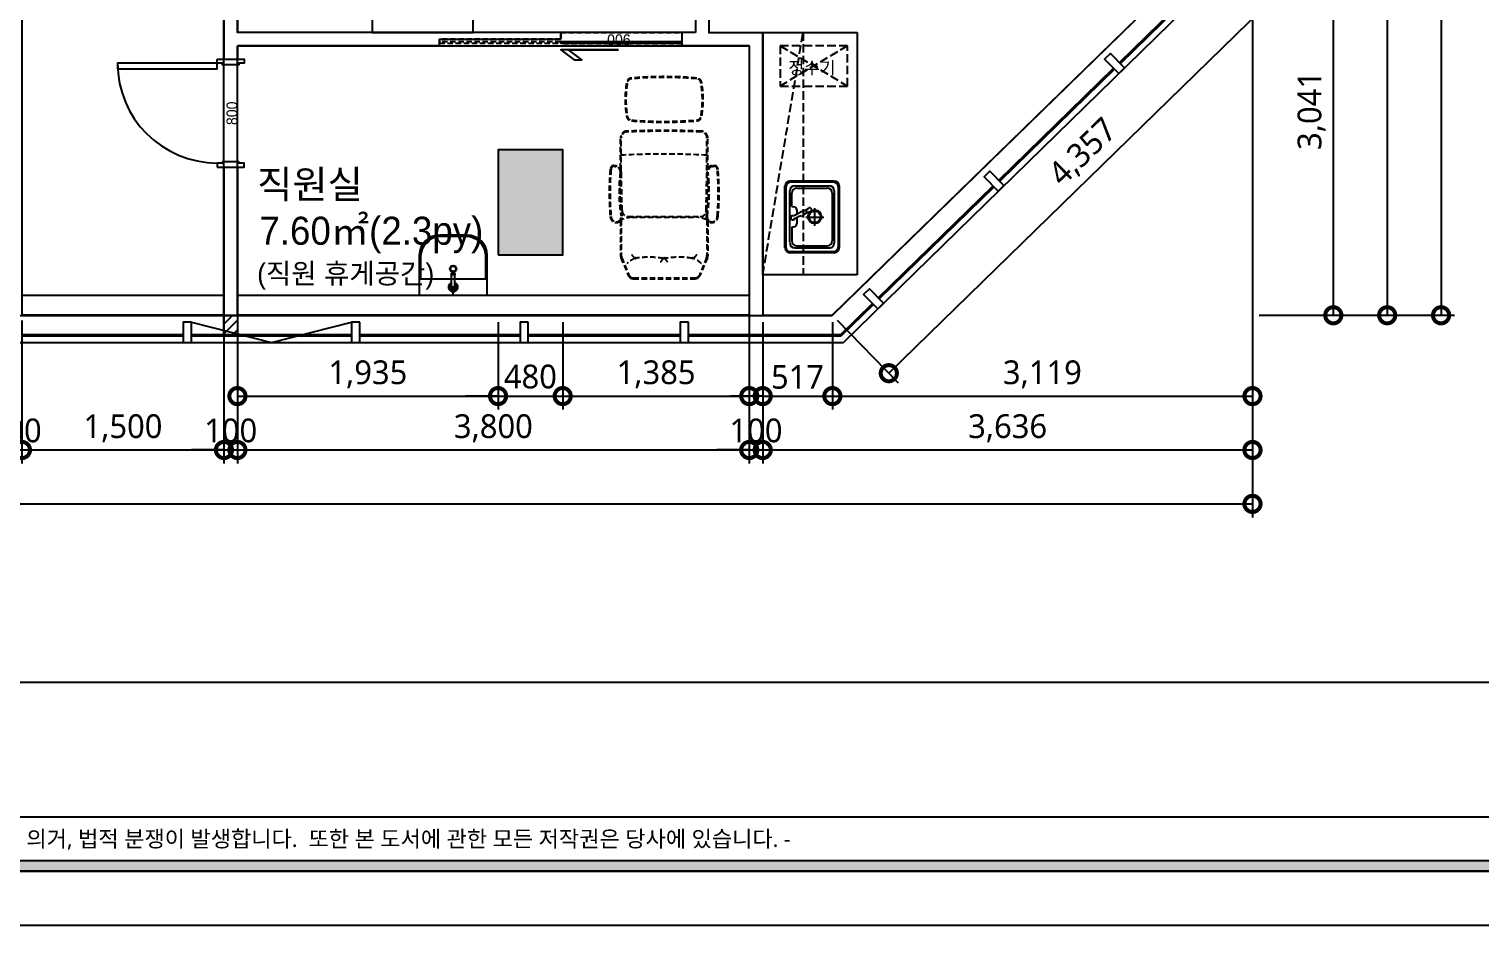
# Model space of a CAD drawing. Extents: x 11477420 to 23072185, y -28506554 to -14238804.
# Drawn here: x 11494391 to 11505163, y -14287924 to -14281274 of the extents above; entities that cross this region are included whole.
import ezdxf
from ezdxf.enums import TextEntityAlignment as Align

# ---------------------------------------------------------------- set-up
doc = ezdxf.new("R2010")
doc.units = 0
doc.header["$LTSCALE"] = 50
doc.header["$MEASUREMENT"] = 0
doc.linetypes.add('DASH', pattern=[0.35, 0.25, -0.1])
doc.linetypes.add('DH-HID2', pattern=[1.2, 0.8, -0.4])
doc.layers.get('0').update_dxf_attribs({"linetype": 'CONTINUOUS'})
doc.layers.get('DEFPOINTS').update_dxf_attribs({"linetype": 'CONTINUOUS'})
for name, color, linetype in [('0-ELC TEXT', 7, 'CONTINUOUS'), ('07-DIM WAL', 5, 'CONTINUOUS'), ('1.천장.벽체선(내벽)', 3, 'CONTINUOUS'), ('2.글자선', 60, 'CONTINUOUS'), ('2CONTINUOUS', 2, 'CONTINUOUS'), ('3 가구-붙박이', 6, 'CONTINUOUS'), ('3.기호.계단선', 30, 'CONTINUOUS'), ('4.가구-붙박이', 6, 'CONTINUOUS'), ('8.패턴선', 8, 'CONTINUOUS'), ('C-WIN', 4, 'CONTINUOUS'), ('CO-BATH', 6, 'CONTINUOUS'), ('CO-DO-FR', 7, 'CONTINUOUS'), ('CO-DOOR', 8, 'CONTINUOUS'), ('CO-FURB-DN', 9, 'CONTINUOUS'), ('F-SYM', 7, 'CONTINUOUS'), ('FORM(YOURNAME)-11', 1, 'CONTINUOUS'), ('FU-FURM', 251, 'DH-HID2')]:
    doc.layers.add(name, color=color, linetype=linetype)
doc.styles.add('DAWIN', font='NanumSquareR.ttf')
doc.styles.add('W-TEXT2', font='Dotum.ttf')
doc.styles.add('YOURNAME', font='HY울릉도M.TTF')
doc.styles.add('맑은 고딕', font='malgun.ttf')
doc.styles.add('코레일둥고', font='Korail_Round_Gothic_Medium.ttf')
doc.linetypes.add('BATTING', pattern='A,0.00254,-2.54,[134,ltypeshp.shx,S=2.54,R=0,X=-2.54,Y=0],-5.08,[134,ltypeshp.shx,S=2.54,R=180,X=2.54,Y=0],-2.54', length=10.16254)
doc.dimstyles.new('80', dxfattribs={"dimscale": 80, "dimtxt": 2.2, "dimasz": 3, "dimexe": 1.25, "dimexo": 0.625, "dimtad": 1, "dimdec": 0, "dimzin": 0, "dimdsep": 46, "dimlunit": 6, "dimtxsty": 'DAWIN', "dimblk1": 'DOTSMALL', "dimblk2": 'DOTSMALL', "dimsah": 1, "dimcen": 0.001, "dimclrd": 1, "dimclre": 1, "dimclrt": 3, "dimadec": 0, "dimazin": 0, "dimtfac": 1, "dimtdec": 0, "dimtix": 1, "dimtmove": 2, "dimatfit": 3, "dimldrblk": 'DOTSMALL', "dimfxl": 0, "dimtolj": 1, "dimtzin": 0, "dimarcsym": 0})

# ---------------------------------------------------------------- blocks, each defined once
blk = doc.blocks.new('FORM-PLAN')
at = {"layer": 'FORM(YOURNAME)-11'}
h = blk.add_hatch(color=256, dxfattribs=at)
h.dxf.hatch_style = 1
h.paths.add_polyline_path([(-71444, 55115), (10556, 55115), (10556, 54915), (-71444, 54915)])
h.paths.add_polyline_path([(-71444, -2085), (10556, -2085), (10556, -2285), (-71444, -2285)])
at = {"layer": 'DEFPOINTS', "color": 158}
blk.add_line((1346, -1285), (-71444, -1285), dxfattribs=at)
for points in [[(-71444, -2285), (10556, -2285), (10556, 55115), (-71444, 55115)], [(-69444, 53115), (-64, 53115), (-64, 1215), (-69444, 1215)]]:
    blk.add_lwpolyline(points, close=True, dxfattribs=at)
at = {"layer": 'FORM(YOURNAME)-11', "color": 250}
blk.add_lwpolyline([(-72444, -3285), (11556, -3285), (11556, 56115), (-72444, 56115)], close=True, dxfattribs=at)
at = {"layer": 'FORM(YOURNAME)-11'}
blk.add_lwpolyline([(-71444, -2085), (10556, -2085), (10556, -2285), (-71444, -2285)], close=True, dxfattribs=at)
at = {"layer": 'FORM(YOURNAME)-11', "color": 1, "style": '맑은 고딕'}
blk.add_text("- 본 도서는 어떠한 경우에도 무단으로 도용할 수 없으며 도용시 '지적재산권' 보호에 관한 법률에 의거, 법적 분쟁이 발생합니다.  또한 본 도서에 관한 모든 저작권은 당사에 있습니다. -", height=300, dxfattribs=at).set_placement((-32990, -1685), align=Align.MIDDLE_CENTER)
at = {"layer": 'FORM(YOURNAME)-11', "color": 3, "style": 'YOURNAME'}
for tag, height, p in [('1', 450, (9905, 18188)), ('2', 450, (9905, 17544)), ('3', 450, (9905, 16257)), ('4', 450, (9905, 14326)), ('5', 515, (9905, 12009)), ('6', 515, (9905, 9757)), ('7', 515, (9905, 7504)), ('8', 515, (9905, 5252)), ('9', 515, (9905, 2999)), ('10', 515, (5655, 811)), ('11', 515, (9905, 747)), ('12', 515, (5655, -1441)), ('13', 515, (9905, -1441))]:
    blk.add_attdef(tag, text='', height=height, dxfattribs=at).set_placement(p, align=Align.MIDDLE_RIGHT)
blk = doc.blocks.new('*U530')
at = {"layer": 'F-SYM', "xscale": 0.4, "yscale": 0.4, "zscale": 0.4}
blk.add_blockref('FORM-PLAN', (11507198, -14286611), dxfattribs=at)
blk = doc.blocks.new('flooor')
at = {"layer": '8.패턴선', "ltscale": 30}
h = blk.add_hatch(color=256, dxfattribs=at)
h.dxf.hatch_style = 1
h.paths.add_polyline_path([(11507657, -14172892), (11491857, -14172892), (11491857, -14188497), (11492057, -14188497), (11492057, -14187882), (11492217, -14187882), (11492217, -14187097), (11492057, -14187097), (11492057, -14177742), (11494957, -14177742), (11494957, -14177542), (11492057, -14177542), (11492057, -14173092), (11494757, -14173092), (11494757, -14176542), (11494957, -14176542), (11494957, -14173092), (11500057, -14173092), (11500057, -14176142), (11500257, -14176142), (11500257, -14173092), (11503457, -14173092), (11503457, -14176142), (11503657, -14176142), (11503657, -14175392), (11504257, -14175392), (11504257, -14175302), (11504247, -14175302), (11504247, -14175262), (11504257, -14175192), (11503657, -14175192), (11503657, -14173092), (11505857, -14173092), (11505857, -14175192), (11505257, -14175192), (11505257, -14175262), (11505267, -14175262), (11505267, -14175317), (11505257, -14175317), (11505257, -14175392), (11506057, -14175392), (11506057, -14174692), (11509205, -14174692), (11509205, -14174492), (11506057, -14174492), (11506057, -14173092), (11507657, -14173092)])
h.paths.add_polyline_path([(11499857, -14177742), (11504357, -14177742), (11504357, -14177542), (11499107, -14177542), (11499107, -14177567), (11499107, -14177717), (11499107, -14177742), (11499107, -14177992), (11499857, -14177992)], flags=17)
h.paths.add_polyline_path([(11506057, -14177542), (11505857, -14177542), (11505357, -14177542), (11505357, -14177742), (11505357, -14177942), (11506057, -14177942)], flags=17)
h.paths.add_polyline_path([(11512535, -14172892), (11511657, -14172892), (11511657, -14173092), (11511657, -14173692), (11512335, -14173692), (11512335, -14174492), (11511855, -14174492), (11511855, -14174692), (11512335, -14174692), (11512335, -14174792), (11512535, -14174792)])
h.paths.add_polyline_path([(11512535, -14175642), (11512385, -14175642), (11512335, -14175642), (11512335, -14176392), (11512535, -14176392)])
h.paths.add_polyline_path([(11512535, -14176942), (11512385, -14176942), (11512335, -14176942), (11512335, -14177101), (11511773, -14177101), (11511773, -14177942), (11512335, -14177942), (11512335, -14178042), (11512535, -14178042)])
h.paths.add_polyline_path([(11512535, -14179272), (11512385, -14179272), (11512335, -14179272), (11512335, -14179837), (11512535, -14179837)])
h.paths.add_polyline_path([(11512257, -14184447), (11511657, -14184447), (11511657, -14185147), (11512257, -14185147)])
h.paths.add_polyline_path([(11507214, -14187067), (11506734, -14187067), (11506734, -14187847), (11507214, -14187847)], flags=17)
h.paths.add_polyline_path([(11499707, -14186782), (11499222, -14186782), (11499222, -14187557), (11499707, -14187557)], flags=17)
at = {"ltscale": 30}
blk.add_lwpolyline([(11504457, -14188347), (11505052, -14188497), (11505647, -14188347)], dxfattribs=at)
at = {"layer": '2CONTINUOUS', "ltscale": 30}
blk.add_lwpolyline([(11506734, -14187847), (11507214, -14187847), (11507214, -14187067), (11506734, -14187067)], close=True, dxfattribs=at)
at = {"layer": 'C-WIN', "ltscale": 30}
for p, q in [((11512335, -14185255), (11509215, -14188297)), ((11512535, -14185338), (11509298, -14188497)), ((11511347, -14186421), (11512198, -14185590)), ((11512205, -14185597), (11511354, -14186428)), ((11510452, -14187294), (11511304, -14186463)), ((11511311, -14186470), (11510459, -14187301)), ((11509557, -14188167), (11510409, -14187336)), ((11510416, -14187343), (11509564, -14188174)), ((11509276, -14188442), (11509514, -14188209)), ((11509521, -14188216), (11509280, -14188452)), ((11492057, -14188297), (11509215, -14188297)), ((11492057, -14188497), (11509298, -14188497)), ((11504397, -14188442), (11503207, -14188442)), ((11504397, -14188452), (11503207, -14188452)), ((11505647, -14188442), (11504457, -14188442)), ((11505647, -14188452), (11504457, -14188452)), ((11506897, -14188442), (11505707, -14188442)), ((11506897, -14188452), (11505707, -14188452)), ((11508087, -14188442), (11506957, -14188442)), ((11508087, -14188452), (11506957, -14188452)), ((11509276, -14188442), (11508147, -14188442)), ((11509280, -14188452), (11508147, -14188452))]:
    blk.add_line(p, q, dxfattribs=at)
for points in [[(11511342, -14186502), (11511385, -14186460), (11511280, -14186353), (11511237, -14186395)], [(11510448, -14187375), (11510490, -14187333), (11510386, -14187226), (11510343, -14187268)], [(11509553, -14188248), (11509596, -14188206), (11509491, -14188099), (11509448, -14188141)], [(11504457, -14188347), (11504397, -14188347), (11504397, -14188497), (11504457, -14188497)], [(11505707, -14188347), (11505647, -14188347), (11505647, -14188497), (11505707, -14188497)], [(11506957, -14188347), (11506897, -14188347), (11506897, -14188497), (11506957, -14188497)], [(11508147, -14188347), (11508087, -14188347), (11508087, -14188497), (11508147, -14188497)]]:
    blk.add_lwpolyline(points, close=True, dxfattribs=at)
blk = doc.blocks.new('flooor2')
at = {"layer": '1.천장.벽체선(내벽)', "ltscale": 30}
h = blk.add_hatch(dxfattribs=at)
h.set_pattern_fill('_USER', color=256, scale=50, angle=45, pattern_type=0)
h.set_pattern_definition([(45, (642, -24560), (-35.35533906, 35.35533906), [])])
h.paths.add_polyline_path([(11530238, -14283399), (11530338, -14283399), (11530338, -14283544), (11530238, -14283544)])
at = {"color": 8}
blk.add_line((11531940, -14283249), (11531940, -14283184), dxfattribs=at)
at = {"layer": '1.천장.벽체선(내벽)', "ltscale": 30}
for p, q in [((11533838, -14278699), (11533838, -14281299)), ((11533738, -14278799), (11533738, -14281299)), ((11530238, -14279799), (11530238, -14281499)), ((11530338, -14279799), (11530338, -14281299)), ((11532738, -14281299), (11530338, -14281299)), ((11532738, -14281299), (11532738, -14281349)), ((11533738, -14281299), (11533638, -14281299)), ((11533638, -14281299), (11533638, -14281399)), ((11533838, -14281299), (11534238, -14281299)), ((11534238, -14281299), (11534238, -14283399)), ((11530338, -14281399), (11530338, -14281499)), ((11531838, -14281399), (11530338, -14281399)), ((11534138, -14281399), (11533638, -14281399)), ((11534138, -14281399), (11534138, -14283399)), ((11530238, -14281499), (11530338, -14281499)), ((11530238, -14282299), (11530238, -14283599)), ((11530238, -14282299), (11530338, -14282299)), ((11530338, -14282299), (11530338, -14283599))]:
    blk.add_line(p, q, dxfattribs=at)
blk.add_lwpolyline([(11531838, -14281399), (11531838, -14281349), (11532738, -14281349)], dxfattribs=at)
blk.add_lwpolyline([(11530238, -14283399), (11530338, -14283399), (11530338, -14283544), (11530238, -14283544)], close=True, dxfattribs=at)
at = {"layer": '3 가구-붙박이', "color": 8}
for p, q in [((11531338, -14279899), (11531338, -14281299)), ((11532088, -14281299), (11532088, -14279899)), ((11531338, -14281299), (11532088, -14281299)), ((11528738, -14283249), (11530238, -14283249)), ((11530238, -14283249), (11530238, -14283399)), ((11530338, -14283399), (11530338, -14283249)), ((11530338, -14283249), (11534138, -14283249)), ((11534138, -14283249), (11534138, -14283399)), ((11530238, -14283399), (11528738, -14283399)), ((11534138, -14283399), (11530338, -14283399))]:
    blk.add_line(p, q, dxfattribs=at)
at = {"layer": '3 가구-붙박이', "color": 8, "ltscale": 30}
for p, q in [((11534238, -14283099), (11534238, -14281299)), ((11534238, -14281299), (11534938, -14281299)), ((11534938, -14281299), (11534938, -14283099)), ((11534938, -14283099), (11534238, -14283099))]:
    blk.add_line(p, q, dxfattribs=at)
at = {"layer": '4.가구-붙박이', "color": 8, "linetype": 'DASH', "ltscale": 5}
for p, q in [((11534238, -14283099), (11534538, -14281299)), ((11534538, -14281299), (11534538, -14283099)), ((11534367, -14281398), (11534867, -14281698)), ((11534867, -14281398), (11534367, -14281698)), ((11534367, -14281398), (11534367, -14281698)), ((11534867, -14281398), (11534367, -14281398)), ((11534867, -14281698), (11534867, -14281398)), ((11534367, -14281698), (11534867, -14281698))]:
    blk.add_line(p, q, dxfattribs=at)
at = {"layer": 'CO-BATH', "color": 8}
for p, q in [((11532043, -14282804), (11531838, -14282804)), ((11532033, -14282814), (11531848, -14282814)), ((11531688, -14282954), (11531688, -14283249)), ((11531698, -14282964), (11531698, -14283129)), ((11532183, -14283129), (11532183, -14282964)), ((11532193, -14283249), (11532193, -14282954)), ((11531698, -14283129), (11532183, -14283129)), ((11531955, -14283089), (11531926, -14283089)), ((11531926, -14283094), (11531926, -14283089)), ((11531955, -14283094), (11531926, -14283094)), ((11531927, -14283099), (11531927, -14283094)), ((11531954, -14283099), (11531927, -14283099)), ((11531928, -14283189), (11531928, -14283099)), ((11531953, -14283189), (11531953, -14283099)), ((11531954, -14283099), (11531954, -14283094)), ((11531955, -14283094), (11531955, -14283089)), ((11531688, -14283249), (11532193, -14283249))]:
    blk.add_line(p, q, dxfattribs=at)
for radius in [25, 20]:
    blk.add_circle((11531940, -14283054), radius, dxfattribs=at)
for centre, radius, start, end in [((11531838, -14282954), 150, 90, 180), ((11531848, -14282964), 150, 90, 180), ((11532033, -14282964), 150, 0, 90), ((11532043, -14282954), 150, 0, 90), ((11531940, -14283189), 35, 110.9248, 69.0751), ((11531940, -14283189), 30, 114.6243, 65.3757), ((11531940, -14283189), 25, 120, 60), ((11531940, -14283189), 18, 133.9829, 46.017), ((11531940, -14283189), 12.5, 180, 360)]:
    blk.add_arc(centre, radius, start, end, dxfattribs=at)
at = {"layer": 'CO-DO-FR', "color": 8}
for points in [[(11530188, -14281499), (11530388, -14281499), (11530388, -14281529), (11530348, -14281529), (11530348, -14281539), (11530228, -14281539), (11530228, -14281529), (11530188, -14281529), (11530188, -14281499)], [(11530188, -14282299), (11530388, -14282299), (11530388, -14282269), (11530348, -14282269), (11530348, -14282259), (11530228, -14282259), (11530228, -14282269), (11530188, -14282269), (11530188, -14282299)]]:
    blk.add_lwpolyline(points, close=True, dxfattribs=at)
at = {"layer": 'CO-DOOR', "color": 251, "linetype": 'DH-HID2'}
for points in [[(11532738, -14281349), (11531838, -14281349), (11531838, -14281399), (11532738, -14281399)], [(11532738, -14281349), (11532738, -14281299), (11533638, -14281299), (11533638, -14281399), (11532738, -14281399)]]:
    blk.add_lwpolyline(points, dxfattribs=at)
at = {"layer": 'CO-DOOR', "color": 8, "linetype": 'DH-HID2'}
blk.add_lwpolyline([(11532738, -14281370), (11531838, -14281370), (11531838, -14281380), (11532738, -14281380)], close=True, dxfattribs=at)
at = {"layer": 'CO-DOOR'}
for points in [[(11533638, -14281370), (11532738, -14281370), (11532738, -14281380), (11533638, -14281380)], [(11529448, -14281569), (11530188, -14281569), (11530188, -14281529), (11529448, -14281529)]]:
    blk.add_lwpolyline(points, close=True, dxfattribs=at)
at = {"layer": 'CO-DOOR', "color": 1}
blk.add_lwpolyline([(11533167, -14281430), (11532738, -14281430), (11532837, -14281502), (11532895, -14281502), (11532796, -14281430), (11533167, -14281430)], close=True, dxfattribs=at)
at = {"layer": 'CO-DOOR'}
blk.add_arc((11530188, -14281529), 740, 180, 270, dxfattribs=at)
at = {"layer": 'CO-FURB-DN', "color": 8}
for p, q in [((11534440, -14282402), (11534769, -14282402)), ((11534447, -14282409), (11534761, -14282409)), ((11534403, -14282898), (11534403, -14282439)), ((11534411, -14282898), (11534411, -14282446)), ((11534440, -14282857), (11534440, -14282475)), ((11534455, -14282592), (11534455, -14282490)), ((11534476, -14282439), (11534732, -14282439)), ((11534491, -14282455), (11534717, -14282455)), ((11534754, -14282490), (11534754, -14282847)), ((11534769, -14282475), (11534769, -14282862)), ((11534798, -14282446), (11534798, -14282891)), ((11534805, -14282439), (11534805, -14282898)), ((11534455, -14282592), (11534469, -14282595)), ((11534491, -14282617), (11534491, -14282649)), ((11534625, -14282736), (11534625, -14282604)), ((11534455, -14282745), (11534469, -14282741)), ((11534455, -14282745), (11534455, -14282847)), ((11534491, -14282674), (11534491, -14282720)), ((11534559, -14282670), (11534691, -14282670)), ((11534761, -14282927), (11534440, -14282927)), ((11534769, -14282935), (11534440, -14282935)), ((11534476, -14282898), (11534732, -14282898)), ((11534491, -14282883), (11534717, -14282883))]:
    blk.add_line(p, q, dxfattribs=at)
for centre, major_axis, start_param, end_param in [((11534440, -14282439), (25.8, 25.8), 0.785398, 2.356194), ((11534447, -14282446), (-25.8, 25.8), -0.785398, 0.785398), ((11534761, -14282446), (-25.8, 25.8), 3.926991, 5.497787), ((11534769, -14282439), (-25.8, 25.8), 3.926991, 5.497787), ((11534476, -14282475), (25.8, 25.8), 0.785398, 2.356194), ((11534491, -14282492), (-25.8, 25.8), -0.785398, 0.785398), ((11534717, -14282492), (-25.8, 25.8), 3.926991, 5.497787), ((11534732, -14282475), (25.8, 25.8), 5.497787, 7.068583), ((11534428, -14282521), (131, 57), 4.487831, 4.939146), ((11534469, -14282617), (15.5, 15.5), 5.497787, 7.068583), ((11534536, -14282667), (-27.2, 27.2), -0.49653, -0.149859), ((11534465, -14282431), (188, 88), 4.564448, 4.869089), ((11534621, -14282770), (101, 101), 1.043672, 1.419325), ((11534575, -14282622), (10.9, 10.9), 1.800231, 3.63701), ((11534624, -14282668), (-35.6, 35.6), -0.785398, 5.497787), ((11534624, -14282668), (42.3, 8.1), 1.381641, 7.664826), ((11534586, -14282617), (10.9, 10.9), 3.83032, 7.384893), ((11534461, -14282675), (4.5, 14.7), 0.284328, 4.299638), ((11534555, -14282801), (101, 101), 1.014724, 1.458889), ((11534469, -14282720), (15.5, 15.5), 3.926991, 5.497787), ((11534514, -14282625), (27.2, 27.2), 4.156317, 4.560918), ((11534476, -14282862), (-25.8, 25.8), 0.785398, 2.356194), ((11534491, -14282847), (-25.8, 25.8), 0.785398, 2.356194), ((11534717, -14282846), (26.3, 26.3), 3.934504, 5.479647), ((11534732, -14282862), (-25.8, 25.8), 2.356194, 3.926991), ((11534440, -14282898), (25.8, 25.8), 2.356194, 3.926991), ((11534440, -14282898), (20.7, 20.7), 2.356194, 3.926991), ((11534761, -14282891), (-25.8, 25.8), 2.356194, 3.926991), ((11534769, -14282898), (-25.8, 25.8), 2.356194, 3.926991)]:
    blk.add_ellipse(centre, major_axis=major_axis, ratio=1, start_param=start_param, end_param=end_param, dxfattribs=at)
at = {"layer": 'FU-FURM', "color": 8}
for p, q in [((11533182, -14282309), (11533182, -14282082)), ((11533188, -14282324), (11533188, -14282082)), ((11533211, -14282036), (11533210, -14282036)), ((11533824, -14282324), (11533824, -14282082)), ((11533830, -14282309), (11533830, -14282082)), ((11533194, -14282622), (11533188, -14282324)), ((11533818, -14282622), (11533824, -14282324)), ((11533188, -14282622), (11533183, -14282374)), ((11533824, -14282622), (11533829, -14282374)), ((11533167, -14282702), (11533164, -14282703)), ((11533170, -14282707), (11533170, -14282707)), ((11533182, -14282699), (11533182, -14282957)), ((11533188, -14282692), (11533188, -14282956)), ((11533239, -14282667), (11533773, -14282667)), ((11533265, -14282670), (11533747, -14282670)), ((11533824, -14282692), (11533824, -14282956)), ((11533830, -14282702), (11533830, -14282957)), ((11533845, -14282702), (11533848, -14282703)), ((11533191, -14282972), (11533247, -14283106)), ((11533821, -14282972), (11533765, -14283106)), ((11533185, -14282973), (11533242, -14283109)), ((11533827, -14282973), (11533769, -14283109)), ((11533279, -14283122), (11533733, -14283122)), ((11533279, -14283128), (11533733, -14283128))]:
    blk.add_line(p, q, dxfattribs=at)
for centre in [(11533294, -14282975), (11533506, -14282975), (11533719, -14282975)]:
    blk.add_circle(centre, 5, dxfattribs=at)
for centre, radius, start, end in [((11533930, -14281797), 714, 170.4001, 189.5999), ((11533930, -14281797), 708, 170.3882, 189.6118), ((11533266, -14281678), 40, 90, 180), ((11533266, -14281678), 34, 90, 180), ((11533506, -14284513), 2885, 85.2281, 94.7719), ((11533506, -14284513), 2879, 85.2281, 94.7719), ((11533746, -14281678), 40, 0, 90), ((11533746, -14281678), 34, 0, 90), ((11533082, -14281797), 708, 350.3882, 9.6118), ((11533082, -14281797), 714, 350.4001, 9.5999), ((11533266, -14281916), 40, 180, 270), ((11533266, -14281916), 34, 180, 270), ((11533506, -14279081), 2879, 265.2281, 274.7719), ((11533506, -14279081), 2885, 265.2281, 274.7719), ((11533746, -14281916), 40, 270, 0), ((11533746, -14281916), 34, 270, 0), ((11533232, -14282082), 50, 92.4241, 180), ((11533232, -14282082), 44, 92.4241, 180), ((11533506, -14288561), 6534, 87.5759, 92.4241), ((11533506, -14288703), 6670, 87.6228, 92.3735), ((11533780, -14282082), 50, 0, 87.5759), ((11533780, -14282082), 44, 0, 87.5759), ((11533506, -14288873), 6670, 87.2663, 92.7358), ((11535109, -14282491), 2011, 175.0022, 184.9978), ((11535109, -14282491), 2005, 175.0022, 184.9978), ((11533136, -14282316), 30, 90, 180), ((11533136, -14282316), 24, 90, 180), ((11533183, -14282094), 204, 255.8639, 260.1676), ((11533183, -14282094), 198, 255.8639, 261.5511), ((11533141, -14282334), 40, 352.7088, 80.1676), ((11533148, -14282329), 40, 352.4175, 81.5511), ((11533864, -14282329), 40, 98.4489, 187.5825), ((11533871, -14282334), 40, 99.8324, 187.2912), ((11533829, -14282094), 198, 278.4489, 284.1361), ((11533829, -14282094), 204, 279.8324, 284.1361), ((11533876, -14282316), 30, 0, 90), ((11533876, -14282316), 24, 0, 90), ((11531903, -14282491), 2005, 355.0022, 4.9978), ((11531903, -14282491), 2011, 355.0022, 4.9978), ((11534280, -14282480), 1109, 172.7088, 189.3713), ((11534280, -14282480), 1103, 172.4175, 189.6), ((11532732, -14282480), 1103, 350.4, 7.5825), ((11532732, -14282480), 1109, 350.6287, 7.2912), ((11533239, -14282622), 45, 180, 270), ((11533773, -14282622), 45, 270, 0), ((11533151, -14282666), 45, 180, 294.8531), ((11533151, -14282666), 39, 180, 294.8531), ((11533147, -14282667), 40, 294.8531, 9.3713), ((11533154, -14282671), 40, 294.8531, 9.6), ((11533342, -14283137), 473, 99.3213, 108.8655), ((11533670, -14283137), 473, 71.1345, 80.6787), ((11533858, -14282671), 40, 170.4, 245.1469), ((11533865, -14282667), 40, 170.6287, 245.1469), ((11533861, -14282666), 45, 245.1469, 0), ((11533861, -14282666), 39, 245.1469, 0), ((11533222, -14282957), 40, 180, 202.9344), ((11533228, -14282956), 40, 180, 202.9344), ((11533316, -14282920), 58.9, 208.2103, 243.5305), ((11533396, -14283576), 608, 80.0066, 99.1734), ((11533616, -14283576), 608, 80.7046, 99.9934), ((11533697, -14282920), 58.9, 296.4695, 331.7897), ((11533784, -14282956), 40, 337.0656, 0), ((11533790, -14282957), 40, 337.0656, 0), ((11533382, -14283186), 229, 113.8936, 131.7766), ((11533535, -14283026), 58.9, 124.9354, 160.2556), ((11533476, -14283026), 58.9, 19.7444, 55.0646), ((11533630, -14283186), 229, 48.2234, 66.1064), ((11533279, -14283083), 45, 215.7971, 270), ((11533279, -14283083), 39, 215.7971, 270), ((11533733, -14283083), 39, 270, 324.2029), ((11533733, -14283083), 45, 270, 324.2029)]:
    blk.add_arc(centre, radius, start, end, dxfattribs=at)
blk.add_blockref('flooor', (25539, -95103))
at = {"layer": '0-ELC TEXT', "color": 8, "style": '맑은 고딕'}
blk.add_text('정수기', height=93.3, rotation=360, dxfattribs=at).set_placement((11534428, -14281516), align=Align.TOP_LEFT)
at = {"layer": '2.글자선', "color": 8, "style": 'W-TEXT2'}
for s, rotation, p in [('900', 180, (11533170, -14281354)), ('800', 90, (11530297, -14281900))]:
    blk.add_text(s, height=80, rotation=rotation, dxfattribs=at).set_placement(p, align=Align.MIDDLE_CENTER)
blk = doc.blocks.new('_DOTSMALL')
at = {"color": 0, "linetype": 'ByBlock', "const_width": 0.5}
blk.add_lwpolyline([(-0.0625, 0, 1), (0.0625, 0, 1)], format="xyb", close=True, dxfattribs=at)
blk = doc.blocks.new('*D489')
at = {"layer": '07-DIM WAL', "color": 1, "lineweight": -2, "ltscale": 30}
for p, q in [((11503524, -14269794), (11504974, -14269794)), ((11504874, -14269794), (11504874, -14283399)), ((11503524, -14283399), (11504974, -14283399))]:
    blk.add_line(p, q, dxfattribs=at)
at = {"layer": 'DEFPOINTS', "color": 0, "ltscale": 30}
for p in [(11503474, -14269794), (11503474, -14283399), (11504874, -14283399)]:
    blk.add_point(p, dxfattribs=at)
at = {"layer": '07-DIM WAL', "color": 1, "lineweight": -2, "ltscale": 30, "xscale": 240, "yscale": 240, "zscale": 240}
for p, rotation in [((11504874, -14269794), 90), ((11504874, -14283399), 270)]:
    blk.add_blockref('_DOTSMALL', p, dxfattribs=dict(at, rotation=rotation))
at = {"layer": '07-DIM WAL', "color": 3, "ltscale": 30, "insert": (11504713, -14276597), "char_height": 176, "attachment_point": 5, "rotation": 90, "style": 'DAWIN'}
blk.add_mtext('\\A1;13,605', dxfattribs=at)
blk = doc.blocks.new('*D490')
at = {"layer": '07-DIM WAL', "color": 1, "lineweight": -2, "ltscale": 30}
for p, q in [((11483196, -14283449), (11483196, -14284899)), ((11503474, -14283449), (11503474, -14284899)), ((11483196, -14284799), (11503474, -14284799))]:
    blk.add_line(p, q, dxfattribs=at)
at = {"layer": 'DEFPOINTS', "color": 0, "ltscale": 30}
for p in [(11483196, -14283399), (11503474, -14283399), (11503474, -14284799)]:
    blk.add_point(p, dxfattribs=at)
at = {"layer": '07-DIM WAL', "color": 1, "lineweight": -2, "ltscale": 30, "xscale": 240, "yscale": 240, "zscale": 240, "rotation": 180}
blk.add_blockref('_DOTSMALL', (11483196, -14284799), dxfattribs=at)
at = {"layer": '07-DIM WAL', "color": 1, "lineweight": -2, "ltscale": 30, "xscale": 240, "yscale": 240, "zscale": 240}
blk.add_blockref('_DOTSMALL', (11503474, -14284799), dxfattribs=at)
at = {"layer": '07-DIM WAL', "color": 3, "ltscale": 30, "insert": (11493335, -14284638), "char_height": 176, "attachment_point": 5, "style": 'DAWIN'}
blk.add_mtext('\\A1;20,278', dxfattribs=at)
blk = doc.blocks.new('*D499')
at = {"layer": '07-DIM WAL', "color": 1, "lineweight": -2, "ltscale": 30}
for p, q in [((11494238, -14283438), (11494238, -14284499)), ((11494338, -14283438), (11494338, -14284499)), ((11494238, -14284399), (11493998, -14284399)), ((11494238, -14284399), (11494338, -14284399)), ((11494338, -14284399), (11494578, -14284399))]:
    blk.add_line(p, q, dxfattribs=at)
at = {"layer": 'DEFPOINTS', "color": 0, "ltscale": 30}
for p in [(11494238, -14283388), (11494338, -14283388), (11494338, -14284399)]:
    blk.add_point(p, dxfattribs=at)
at = {"layer": '07-DIM WAL', "color": 1, "lineweight": -2, "ltscale": 30, "xscale": 240, "yscale": 240, "zscale": 240}
blk.add_blockref('_DOTSMALL', (11494238, -14284399), dxfattribs=at)
at = {"layer": '07-DIM WAL', "color": 1, "lineweight": -2, "ltscale": 30, "xscale": 240, "yscale": 240, "zscale": 240, "rotation": 180}
blk.add_blockref('_DOTSMALL', (11494338, -14284399), dxfattribs=at)
at = {"layer": '07-DIM WAL', "color": 3, "ltscale": 30, "insert": (11494288, -14284255), "char_height": 176, "attachment_point": 5, "style": 'DAWIN'}
blk.add_mtext('\\A1;100', dxfattribs=at)
blk = doc.blocks.new('*D500')
at = {"layer": '07-DIM WAL', "color": 1, "lineweight": -2, "ltscale": 30}
for p, q in [((11494338, -14283438), (11494338, -14284499)), ((11495838, -14283449), (11495838, -14284499)), ((11494338, -14284399), (11495838, -14284399))]:
    blk.add_line(p, q, dxfattribs=at)
at = {"layer": 'DEFPOINTS', "color": 0, "ltscale": 30}
for p in [(11494338, -14283388), (11495838, -14283399), (11495838, -14284399)]:
    blk.add_point(p, dxfattribs=at)
at = {"layer": '07-DIM WAL', "color": 1, "lineweight": -2, "ltscale": 30, "xscale": 240, "yscale": 240, "zscale": 240, "rotation": 180}
blk.add_blockref('_DOTSMALL', (11494338, -14284399), dxfattribs=at)
at = {"layer": '07-DIM WAL', "color": 1, "lineweight": -2, "ltscale": 30, "xscale": 240, "yscale": 240, "zscale": 240}
blk.add_blockref('_DOTSMALL', (11495838, -14284399), dxfattribs=at)
at = {"layer": '07-DIM WAL', "color": 3, "ltscale": 30, "insert": (11495088, -14284238), "char_height": 176, "attachment_point": 5, "style": 'DAWIN'}
blk.add_mtext('\\A1;1,500', dxfattribs=at)
blk = doc.blocks.new('*D501')
at = {"layer": '07-DIM WAL', "color": 1, "lineweight": -2, "ltscale": 30}
for p, q in [((11495838, -14283449), (11495838, -14284499)), ((11495938, -14283449), (11495938, -14284499)), ((11495838, -14284399), (11495598, -14284399)), ((11495838, -14284399), (11495938, -14284399)), ((11495938, -14284399), (11496178, -14284399))]:
    blk.add_line(p, q, dxfattribs=at)
at = {"layer": 'DEFPOINTS', "color": 0, "ltscale": 30}
for p in [(11495838, -14283399), (11495938, -14283399), (11495938, -14284399)]:
    blk.add_point(p, dxfattribs=at)
at = {"layer": '07-DIM WAL', "color": 1, "lineweight": -2, "ltscale": 30, "xscale": 240, "yscale": 240, "zscale": 240}
blk.add_blockref('_DOTSMALL', (11495838, -14284399), dxfattribs=at)
at = {"layer": '07-DIM WAL', "color": 1, "lineweight": -2, "ltscale": 30, "xscale": 240, "yscale": 240, "zscale": 240, "rotation": 180}
blk.add_blockref('_DOTSMALL', (11495938, -14284399), dxfattribs=at)
at = {"layer": '07-DIM WAL', "color": 3, "ltscale": 30, "insert": (11495888, -14284255), "char_height": 176, "attachment_point": 5, "style": 'DAWIN'}
blk.add_mtext('\\A1;100', dxfattribs=at)
blk = doc.blocks.new('*D502')
at = {"layer": '07-DIM WAL', "color": 1, "lineweight": -2, "ltscale": 30}
for p, q in [((11495938, -14283449), (11495938, -14284499)), ((11499738, -14283449), (11499738, -14284499)), ((11495938, -14284399), (11499738, -14284399))]:
    blk.add_line(p, q, dxfattribs=at)
at = {"layer": 'DEFPOINTS', "color": 0, "ltscale": 30}
for p in [(11495938, -14283399), (11499738, -14283399), (11499738, -14284399)]:
    blk.add_point(p, dxfattribs=at)
at = {"layer": '07-DIM WAL', "color": 1, "lineweight": -2, "ltscale": 30, "xscale": 240, "yscale": 240, "zscale": 240, "rotation": 180}
blk.add_blockref('_DOTSMALL', (11495938, -14284399), dxfattribs=at)
at = {"layer": '07-DIM WAL', "color": 1, "lineweight": -2, "ltscale": 30, "xscale": 240, "yscale": 240, "zscale": 240}
blk.add_blockref('_DOTSMALL', (11499738, -14284399), dxfattribs=at)
at = {"layer": '07-DIM WAL', "color": 3, "ltscale": 30, "insert": (11497838, -14284238), "char_height": 176, "attachment_point": 5, "style": 'DAWIN'}
blk.add_mtext('\\A1;3,800', dxfattribs=at)
blk = doc.blocks.new('*D503')
at = {"layer": '07-DIM WAL', "color": 1, "lineweight": -2, "ltscale": 30}
for p, q in [((11499738, -14283449), (11499738, -14284499)), ((11499838, -14283449), (11499838, -14284499)), ((11499738, -14284399), (11499498, -14284399)), ((11499738, -14284399), (11499838, -14284399)), ((11499838, -14284399), (11500078, -14284399))]:
    blk.add_line(p, q, dxfattribs=at)
at = {"layer": 'DEFPOINTS', "color": 0, "ltscale": 30}
for p in [(11499738, -14283399), (11499838, -14283399), (11499838, -14284399)]:
    blk.add_point(p, dxfattribs=at)
at = {"layer": '07-DIM WAL', "color": 1, "lineweight": -2, "ltscale": 30, "xscale": 240, "yscale": 240, "zscale": 240}
blk.add_blockref('_DOTSMALL', (11499738, -14284399), dxfattribs=at)
at = {"layer": '07-DIM WAL', "color": 1, "lineweight": -2, "ltscale": 30, "xscale": 240, "yscale": 240, "zscale": 240, "rotation": 180}
blk.add_blockref('_DOTSMALL', (11499838, -14284399), dxfattribs=at)
at = {"layer": '07-DIM WAL', "color": 3, "ltscale": 30, "insert": (11499788, -14284255), "char_height": 176, "attachment_point": 5, "style": 'DAWIN'}
blk.add_mtext('\\A1;100', dxfattribs=at)
blk = doc.blocks.new('*D504')
at = {"layer": '07-DIM WAL', "color": 1, "lineweight": -2, "ltscale": 30}
for p, q in [((11503474, -14280408), (11503474, -14284499)), ((11499838, -14283449), (11499838, -14284499)), ((11499838, -14284399), (11503474, -14284399))]:
    blk.add_line(p, q, dxfattribs=at)
at = {"layer": 'DEFPOINTS', "color": 0, "ltscale": 30}
for p in [(11503474, -14280358), (11499838, -14283399), (11503474, -14284399)]:
    blk.add_point(p, dxfattribs=at)
at = {"layer": '07-DIM WAL', "color": 1, "lineweight": -2, "ltscale": 30, "xscale": 240, "yscale": 240, "zscale": 240, "rotation": 180}
blk.add_blockref('_DOTSMALL', (11499838, -14284399), dxfattribs=at)
at = {"layer": '07-DIM WAL', "color": 1, "lineweight": -2, "ltscale": 30, "xscale": 240, "yscale": 240, "zscale": 240}
blk.add_blockref('_DOTSMALL', (11503474, -14284399), dxfattribs=at)
at = {"layer": '07-DIM WAL', "color": 3, "ltscale": 30, "insert": (11501656, -14284238), "char_height": 176, "attachment_point": 5, "style": 'DAWIN'}
blk.add_mtext('\\A1;3,636', dxfattribs=at)
blk = doc.blocks.new('*D505')
at = {"layer": '07-DIM WAL', "color": 1, "lineweight": -2, "ltscale": 30}
for p, q in [((11499838, -14283449), (11499838, -14284099)), ((11500355, -14283449), (11500355, -14284099)), ((11499838, -14283999), (11499598, -14283999)), ((11499838, -14283999), (11500355, -14283999)), ((11500355, -14283999), (11500595, -14283999))]:
    blk.add_line(p, q, dxfattribs=at)
at = {"layer": 'DEFPOINTS', "color": 0, "ltscale": 30}
for p in [(11499838, -14283399), (11500355, -14283399), (11500355, -14283999)]:
    blk.add_point(p, dxfattribs=at)
at = {"layer": '07-DIM WAL', "color": 1, "lineweight": -2, "ltscale": 30, "xscale": 240, "yscale": 240, "zscale": 240}
blk.add_blockref('_DOTSMALL', (11499838, -14283999), dxfattribs=at)
at = {"layer": '07-DIM WAL', "color": 1, "lineweight": -2, "ltscale": 30, "xscale": 240, "yscale": 240, "zscale": 240, "rotation": 180}
blk.add_blockref('_DOTSMALL', (11500355, -14283999), dxfattribs=at)
at = {"layer": '07-DIM WAL', "color": 3, "ltscale": 30, "insert": (11500096, -14283857), "char_height": 176, "attachment_point": 5, "style": 'DAWIN'}
blk.add_mtext('\\A1;517', dxfattribs=at)
blk = doc.blocks.new('*D506')
at = {"layer": '07-DIM WAL', "color": 1, "lineweight": -2, "ltscale": 30}
for p, q in [((11500355, -14283449), (11500355, -14284099)), ((11503474, -14283449), (11503474, -14284099)), ((11500355, -14283999), (11503474, -14283999))]:
    blk.add_line(p, q, dxfattribs=at)
at = {"layer": 'DEFPOINTS', "color": 0, "ltscale": 30}
for p in [(11500355, -14283399), (11503474, -14283399), (11503474, -14283999)]:
    blk.add_point(p, dxfattribs=at)
at = {"layer": '07-DIM WAL', "color": 1, "lineweight": -2, "ltscale": 30, "xscale": 240, "yscale": 240, "zscale": 240, "rotation": 180}
blk.add_blockref('_DOTSMALL', (11500355, -14283999), dxfattribs=at)
at = {"layer": '07-DIM WAL', "color": 1, "lineweight": -2, "ltscale": 30, "xscale": 240, "yscale": 240, "zscale": 240}
blk.add_blockref('_DOTSMALL', (11503474, -14283999), dxfattribs=at)
at = {"layer": '07-DIM WAL', "color": 3, "ltscale": 30, "insert": (11501914, -14283838), "char_height": 176, "attachment_point": 5, "style": 'DAWIN'}
blk.add_mtext('\\A1;3,119', dxfattribs=at)
blk = doc.blocks.new('*D512')
at = {"layer": '07-DIM WAL', "color": 1, "lineweight": -2, "ltscale": 30}
for p, q in [((11503524, -14277499), (11504574, -14277499)), ((11504474, -14277499), (11504474, -14283399)), ((11503524, -14283399), (11504574, -14283399))]:
    blk.add_line(p, q, dxfattribs=at)
at = {"layer": 'DEFPOINTS', "color": 0, "ltscale": 30}
for p in [(11503474, -14277499), (11503474, -14283399), (11504474, -14283399)]:
    blk.add_point(p, dxfattribs=at)
at = {"layer": '07-DIM WAL', "color": 1, "lineweight": -2, "ltscale": 30, "xscale": 240, "yscale": 240, "zscale": 240}
for p, rotation in [((11504474, -14277499), 90), ((11504474, -14283399), 270)]:
    blk.add_blockref('_DOTSMALL', p, dxfattribs=dict(at, rotation=rotation))
at = {"layer": '07-DIM WAL', "color": 3, "ltscale": 30, "insert": (11504313, -14280449), "char_height": 176, "attachment_point": 5, "rotation": 90, "style": 'DAWIN'}
blk.add_mtext('\\A1;5,900', dxfattribs=at)
blk = doc.blocks.new('*D514')
at = {"layer": '07-DIM WAL', "color": 1, "lineweight": -2, "ltscale": 30}
for p, q in [((11503524, -14280358), (11504174, -14280358)), ((11504074, -14280358), (11504074, -14283399)), ((11503524, -14283399), (11504174, -14283399))]:
    blk.add_line(p, q, dxfattribs=at)
at = {"layer": 'DEFPOINTS', "color": 0, "ltscale": 30}
for p in [(11503474, -14280358), (11503474, -14283399), (11504074, -14283399)]:
    blk.add_point(p, dxfattribs=at)
at = {"layer": '07-DIM WAL', "color": 1, "lineweight": -2, "ltscale": 30, "xscale": 240, "yscale": 240, "zscale": 240}
for p, rotation in [((11504074, -14280358), 90), ((11504074, -14283399), 270)]:
    blk.add_blockref('_DOTSMALL', p, dxfattribs=dict(at, rotation=rotation))
at = {"layer": '07-DIM WAL', "color": 3, "ltscale": 30, "insert": (11503913, -14281879), "char_height": 176, "attachment_point": 5, "rotation": 90, "style": 'DAWIN'}
blk.add_mtext('\\A1;3,041', dxfattribs=at)
blk = doc.blocks.new('*D515')
at = {"layer": '07-DIM WAL', "color": 1, "lineweight": -2, "ltscale": 30}
for p, q in [((11503509, -14280394), (11503963, -14280859)), ((11503893, -14280788), (11500774, -14283829)), ((11500390, -14283435), (11500844, -14283901))]:
    blk.add_line(p, q, dxfattribs=at)
at = {"layer": 'DEFPOINTS', "color": 0, "ltscale": 30}
for p in [(11503474, -14280358), (11500355, -14283399), (11500774, -14283829)]:
    blk.add_point(p, dxfattribs=at)
at = {"layer": '07-DIM WAL', "color": 1, "lineweight": -2, "ltscale": 30, "xscale": 240, "yscale": 240, "zscale": 240}
for p, rotation in [((11503893, -14280788), 44.27463948526286), ((11500774, -14283829), 224.2746394852629)]:
    blk.add_blockref('_DOTSMALL', p, dxfattribs=dict(at, rotation=rotation))
at = {"layer": '07-DIM WAL', "color": 3, "ltscale": 30, "insert": (11502221, -14282193), "char_height": 176, "attachment_point": 5, "rotation": 44.2746, "style": 'DAWIN'}
blk.add_mtext('\\A1;4,357', dxfattribs=at)
blk = doc.blocks.new('*D516')
at = {"layer": '07-DIM WAL', "color": 1, "lineweight": -2, "ltscale": 30}
for p, q in [((11497873, -14283449), (11497873, -14284099)), ((11498353, -14283449), (11498353, -14284099)), ((11497873, -14283999), (11497633, -14283999)), ((11497873, -14283999), (11498353, -14283999)), ((11498353, -14283999), (11498593, -14283999))]:
    blk.add_line(p, q, dxfattribs=at)
at = {"layer": 'DEFPOINTS', "color": 0, "ltscale": 30}
for p in [(11497873, -14283399), (11498353, -14283399), (11498353, -14283999)]:
    blk.add_point(p, dxfattribs=at)
at = {"layer": '07-DIM WAL', "color": 1, "lineweight": -2, "ltscale": 30, "xscale": 240, "yscale": 240, "zscale": 240}
blk.add_blockref('_DOTSMALL', (11497873, -14283999), dxfattribs=at)
at = {"layer": '07-DIM WAL', "color": 1, "lineweight": -2, "ltscale": 30, "xscale": 240, "yscale": 240, "zscale": 240, "rotation": 180}
blk.add_blockref('_DOTSMALL', (11498353, -14283999), dxfattribs=at)
at = {"layer": '07-DIM WAL', "color": 3, "ltscale": 30, "insert": (11498113, -14283855), "char_height": 176, "attachment_point": 5, "style": 'DAWIN'}
blk.add_mtext('\\A1;480', dxfattribs=at)
blk = doc.blocks.new('*D517')
at = {"layer": '07-DIM WAL', "color": 1, "lineweight": -2, "ltscale": 30}
for p, q in [((11499738, -14282999), (11499738, -14284099)), ((11498353, -14283449), (11498353, -14284099)), ((11498353, -14283999), (11499738, -14283999))]:
    blk.add_line(p, q, dxfattribs=at)
at = {"layer": 'DEFPOINTS', "color": 0, "ltscale": 30}
for p in [(11499738, -14282949), (11498353, -14283399), (11499738, -14283999)]:
    blk.add_point(p, dxfattribs=at)
at = {"layer": '07-DIM WAL', "color": 1, "lineweight": -2, "ltscale": 30, "xscale": 240, "yscale": 240, "zscale": 240, "rotation": 180}
blk.add_blockref('_DOTSMALL', (11498353, -14283999), dxfattribs=at)
at = {"layer": '07-DIM WAL', "color": 1, "lineweight": -2, "ltscale": 30, "xscale": 240, "yscale": 240, "zscale": 240}
blk.add_blockref('_DOTSMALL', (11499738, -14283999), dxfattribs=at)
at = {"layer": '07-DIM WAL', "color": 3, "ltscale": 30, "insert": (11499046, -14283838), "char_height": 176, "attachment_point": 5, "style": 'DAWIN'}
blk.add_mtext('\\A1;1,385', dxfattribs=at)
blk = doc.blocks.new('*D518')
at = {"layer": '07-DIM WAL', "color": 1, "lineweight": -2, "ltscale": 30}
for p, q in [((11495938, -14283449), (11495938, -14284099)), ((11497873, -14283449), (11497873, -14284099)), ((11495938, -14283999), (11497873, -14283999))]:
    blk.add_line(p, q, dxfattribs=at)
at = {"layer": 'DEFPOINTS', "color": 0, "ltscale": 30}
for p in [(11495938, -14283399), (11497873, -14283399), (11497873, -14283999)]:
    blk.add_point(p, dxfattribs=at)
at = {"layer": '07-DIM WAL', "color": 1, "lineweight": -2, "ltscale": 30, "xscale": 240, "yscale": 240, "zscale": 240, "rotation": 180}
blk.add_blockref('_DOTSMALL', (11495938, -14283999), dxfattribs=at)
at = {"layer": '07-DIM WAL', "color": 1, "lineweight": -2, "ltscale": 30, "xscale": 240, "yscale": 240, "zscale": 240}
blk.add_blockref('_DOTSMALL', (11497873, -14283999), dxfattribs=at)
at = {"layer": '07-DIM WAL', "color": 3, "ltscale": 30, "insert": (11496906, -14283838), "char_height": 176, "attachment_point": 5, "style": 'DAWIN'}
blk.add_mtext('\\A1;1,935', dxfattribs=at)

msp = doc.modelspace()

# ---------------------------------------------------------------- linework, layer by layer
at = {"layer": '3.기호.계단선', "ltscale": 30}
msp.add_lwpolyline([(11486296.1, -14272844.4), (11486296.1, -14283399.4), (11487796.1, -14283399.4), (11487796.1, -14276599.4), (11494338.1, -14276599.4), (11494338.1, -14283399.4), (11495838.1, -14283399.4), (11495838.1, -14277399.4), (11503474.1, -14277399.4), (11503474.1, -14269794.4), (11497316.1, -14269794.4), (11497316.1, -14274394.4, -0.4142136), (11496916.1, -14274794.4), (11493396.1, -14274794.4), (11493396.1, -14272844.4), (11489246.1, -14272844.4), (11489246.1, -14274794.4), (11488196.1, -14274794.4, -0.4142136), (11487796.1, -14274394.4), (11487796.1, -14272844.4), (11486296.1, -14272844.4)], format="xyb", dxfattribs=at)
msp.add_lwpolyline([(11499138.1, -14277499.4), (11499138.1, -14278699.4), (11499438.1, -14278699.4), (11499438.1, -14281299.4), (11499838.1, -14281299.4), (11499838.1, -14283399.4), (11500354.6, -14283399.4), (11503474.1, -14280358), (11503474.1, -14277499.4), (11499138.1, -14277499.4)], dxfattribs=at)
for points in [[(11499338.1, -14281299.4), (11495938.1, -14281299.4), (11495938.1, -14278799.4), (11499338.1, -14278799.4)], [(11495938.1, -14281399.4), (11499738.1, -14281399.4), (11499738.1, -14283399.4), (11495938.1, -14283399.4)]]:
    msp.add_lwpolyline(points, close=True, dxfattribs=at)

# ---------------------------------------------------------------- block references
msp.add_blockref('flooor2', (-34400, 0))
at = {"layer": '3.기호.계단선', "linetype": 'BATTING'}
msp.add_blockref('*U530', (0, 0), dxfattribs=at)

# ---------------------------------------------------------------- texts
at = {"layer": 'C-WIN', "color": 0, "style": '코레일둥고'}
for s, height, p in [('직원실', 208.33, (11496084.6, -14282322.6)), ('(직원 휴게공간)', 150, (11496084.6, -14283013.9))]:
    msp.add_text(s, height=height, dxfattribs=at).set_placement(p, align=Align.TOP_LEFT)
msp.add_text('7.60㎡(2.3py)', height=208.333, dxfattribs=at).set_placement((11497763.7, -14282875.8), align=Align.RIGHT)

# ---------------------------------------------------------------- dimensions: what is measured, and where the dimension line sits
at = {"layer": '07-DIM WAL', "ltscale": 30}
for base, p1, picture, middle in [((11504874.1, -14283399.4), (11503474.1, -14269794.4), '*D489', (11504712.5, -14276596.9)), ((11504474.1, -14283399.4), (11503474.1, -14277499.4), '*D512', (11504312.5, -14280449.4)), ((11504074.1, -14283399.4), (11503474.1, -14280358), '*D514', (11503912.5, -14281878.7))]:
    dim = msp.add_linear_dim(base=base, p1=p1, p2=(11503474.1, -14283399.4), angle=90, dimstyle='80', dxfattribs=at)
    dim.commit()
    dim.dimension.update_dxf_attribs({"geometry": picture, "text_midpoint": middle})
for base, p1, p2, picture, middle in [((11503474.1, -14284399.4), (11499838.1, -14283399.4), (11503474.1, -14280358), '*D504', (11501656.1, -14284237.9)), ((11499738.1, -14283999.4), (11498353.1, -14283399.4), (11499738.1, -14282949.4), '*D517', (11499045.6, -14283837.9)), ((11503474.1, -14284799.4), (11483196.1, -14283399.4), (11503474.1, -14283399.4), '*D490', (11493335.1, -14284637.9)), ((11494338.1, -14284399.4), (11494238.1, -14283388.4), (11494338.1, -14283388.4), '*D499', (11494288.1, -14284255.4)), ((11495838.1, -14284399.4), (11494338.1, -14283388.4), (11495838.1, -14283399.4), '*D500', (11495088.1, -14284237.9)), ((11495938.1, -14284399.4), (11495838.1, -14283399.4), (11495938.1, -14283399.4), '*D501', (11495888.1, -14284255.4)), ((11499738.1, -14284399.4), (11495938.1, -14283399.4), (11499738.1, -14283399.4), '*D502', (11497838.1, -14284237.9)), ((11497873.1, -14283999.4), (11495938.1, -14283399.4), (11497873.1, -14283399.4), '*D518', (11496905.6, -14283837.9)), ((11498353.1, -14283999.4), (11497873.1, -14283399.4), (11498353.1, -14283399.4), '*D516', (11498113.1, -14283855.4)), ((11499838.1, -14284399.4), (11499738.1, -14283399.4), (11499838.1, -14283399.4), '*D503', (11499788.1, -14284255.4)), ((11500354.6444, -14283999.445), (11499838.0658, -14283399.445), (11500354.6444, -14283399.445), '*D505', (11500096.3551, -14283856.7601)), ((11503474.0658, -14283999.445), (11500354.6444, -14283399.445), (11503474.0658, -14283399.445), '*D506', (11501914.3551, -14283837.8939))]:
    dim = msp.add_linear_dim(base=base, p1=p1, p2=p2, dimstyle='80', dxfattribs=at)
    dim.commit()
    dim.dimension.update_dxf_attribs({"geometry": picture, "text_midpoint": middle})
dim = msp.add_aligned_dim(p1=(11503474.1, -14280358), p2=(11500354.6, -14283399.4), distance=600.3, dimstyle='80', dxfattribs=at)
dim.commit()
dim.dimension.update_dxf_attribs({"geometry": '*D515', "text_midpoint": (11502220.6, -14282192.9)})

doc.saveas('drawing.dxf')
